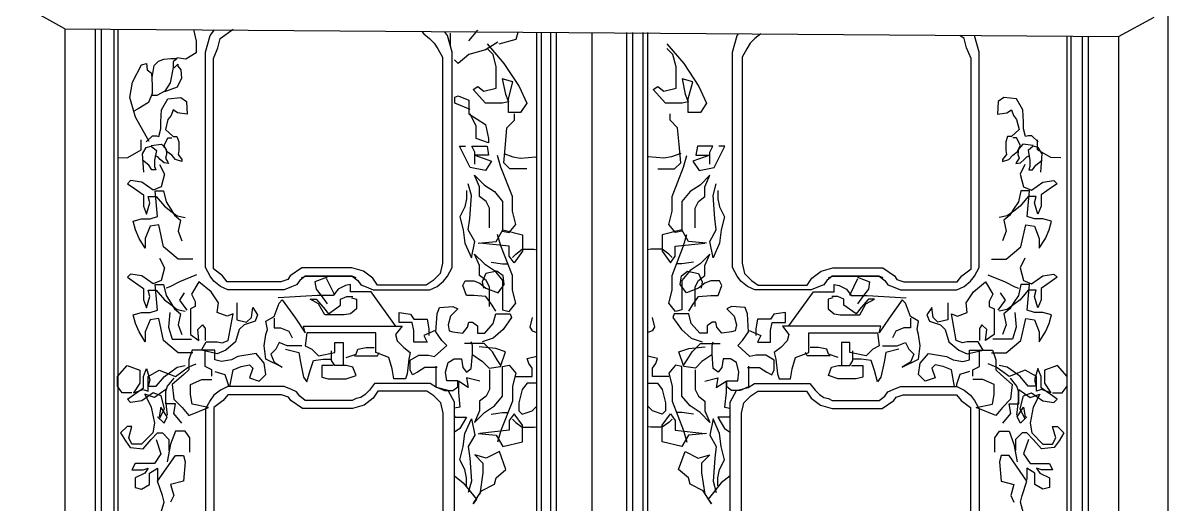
# Model space of a CAD drawing. Extents: x -66030 to 95157, y -13132 to 45879.
# Drawn here: x 43590 to 44532, y 41102 to 41498 of the extents above; entities that cross this region are included whole.
import ezdxf

# ---------------------------------------------------------------- set-up
doc = ezdxf.new("R2010")
doc.units = 0
doc.header["$LTSCALE"] = 100
doc.header["$MEASUREMENT"] = 0
doc.layers.add('3', color=11, linetype='CONTINUOUS')
doc.layers.add('7', color=105, linetype='CONTINUOUS')

msp = doc.modelspace()

# ---------------------------------------------------------------- linework, layer by layer
at = {"layer": '3'}
for p, q in [((43624.61, 41493.45), (43590.03, 41512.5)), ((44491.3, 41486.96), (44520.83, 41503.11)), ((43649.62, 41493.26), (43649.62, 40482.4)), ((43664.74, 41493.12), (43664.74, 40504.48)), ((44012.74, 40508.31), (44012.74, 41490.51)), ((44016.7, 40504.48), (44016.7, 41490.49)), ((44024.24, 40488.07), (44024.24, 41490.39)), ((44029.07, 40482.4), (44029.07, 41490.36)), ((44086.97, 40482.4), (44086.97, 41490.36)), ((44091.8, 40488.07), (44091.8, 41490.39)), ((44100.19, 40504.48), (44100.19, 41490.49)), ((44104.15, 40508.31), (44104.15, 41490.51)), ((44452.15, 41487.29), (44452.15, 40504.48)), ((44466.3, 41487.15), (44466.3, 40482.4))]:
    msp.add_line(p, q, dxfattribs=at)
for points in [[(43730.45, 41492.93), (43732.58, 41483.36), (43732.58, 41473.79), (43724.06, 41468.48), (43716.61, 41469.54)], [(43864.15, 41288.56), (43860.96, 41289.98), (43822.34, 41289.98), (43817.73, 41286.44), (43815.25, 41282.9), (43811, 41281.13), (43804.98, 41278.65), (43758.56, 41278.65), (43752.53, 41281.48), (43747.22, 41285.73), (43744.03, 41289.98), (43740.13, 41297.06), (43740.13, 41474.13), (43744.01, 41487.97), (43747.64, 41492.5)], [(43956.79, 41483.6), (43964.33, 41492.38)], [(43819.15, 41288.56), (43822.34, 41289.98), (43860.96, 41289.98), (43865.57, 41286.44), (43868.05, 41282.9), (43872.3, 41281.13), (43878.33, 41278.65), (43924.74, 41278.65), (43930.77, 41281.48), (43936.08, 41285.73), (43939.27, 41289.98), (43943.17, 41297.06), (43943.17, 41474.13), (43939.3, 41487.97), (43936.78, 41491.11)], [(43941.71, 41478.88), (43941.71, 41481.09), (43941.71, 41489.87)], [(43981.92, 41481.09), (43995.74, 41484.85), (43997.48, 41490.63)], [(44297.74, 41288.56), (44294.55, 41289.98), (44255.93, 41289.98), (44251.32, 41286.44), (44248.84, 41282.9), (44244.59, 41281.13), (44238.56, 41278.65), (44192.15, 41278.65), (44186.12, 41281.48), (44180.81, 41285.73), (44177.62, 41289.98), (44173.72, 41297.06), (44173.72, 41474.13), (44177.59, 41487.97), (44178.69, 41489.34)], [(44252.74, 41288.56), (44255.93, 41289.98), (44294.55, 41289.98), (44299.16, 41286.44), (44301.64, 41282.9), (44305.89, 41281.13), (44311.91, 41278.65), (44358.33, 41278.65), (44364.36, 41281.48), (44369.67, 41285.73), (44372.86, 41289.98), (44376.76, 41297.06), (44376.76, 41474.13), (44372.88, 41487.97)], [(43980.66, 41482.34), (43970.61, 41476.07), (43956.79, 41472.3), (43947.99, 41464.77), (43944.99, 41467.77)], [(43971.87, 41481.09), (43985.69, 41464.77), (43998.25, 41445.94), (44004.54, 41432.14), (43999.51, 41424.61), (43989.46, 41424.61), (43989.46, 41435.9), (43993.23, 41449.71), (43984.43, 41452.22), (43986.94, 41439.67), (43989.46, 41433.39), (43984.43, 41432.14), (43970.61, 41432.14), (43960.56, 41443.43), (43964.33, 41445.94), (43969.35, 41442.18), (43979.41, 41444.69), (43979.41, 41462.26), (43976.89, 41472.3), (43971.87, 41477.32)], [(44119.83, 41481.09), (44133.65, 41464.77), (44146.22, 41445.94), (44152.5, 41432.14), (44147.48, 41424.61), (44137.42, 41424.61), (44137.42, 41435.9), (44141.19, 41449.71), (44132.4, 41452.22), (44134.91, 41439.67), (44137.42, 41433.39), (44132.4, 41432.14), (44118.58, 41432.14), (44108.52, 41443.43), (44112.29, 41445.94), (44117.32, 41442.18), (44127.37, 41444.69), (44127.37, 41462.26), (44124.86, 41472.3), (44119.83, 41477.32)], [(43693.78, 41400.76), (43682.75, 41420.7), (43678.02, 41436.97), (43680.12, 41449.57), (43687.48, 41463.74), (43691.68, 41464.79), (43692.21, 41459.54), (43695.88, 41456.92), (43696.41, 41447.47), (43696.41, 41440.12), (43693.26, 41432.77), (43684.85, 41427.53), (43680.65, 41425.43)], [(43696.41, 41453.24), (43697.99, 41463.21), (43701.66, 41466.89), (43705.87, 41468.46), (43711.65, 41468.99), (43716.9, 41468.99), (43713.75, 41466.36), (43713.75, 41464.26), (43713.75, 41461.64), (43711.12, 41449.04), (43706.92, 41442.22), (43700.09, 41438.55), (43695.88, 41438.55)], [(43713.75, 41461.64), (43714.8, 41461.64), (43717.43, 41464.26), (43717.43, 41462.69), (43720.05, 41459.54), (43720.58, 41452.72), (43716.9, 41445.37), (43706.39, 41441.7)], [(43691.49, 41400.58), (43696.75, 41405.31), (43699.9, 41405.31), (43702, 41404.78), (43703.58, 41411.08), (43703.58, 41416.85), (43704.1, 41426.82), (43709.36, 41435.75), (43719.86, 41436.8), (43724.59, 41433.65), (43725.12, 41423.15), (43717.24, 41424.2), (43713.56, 41426.82), (43711.98, 41422.1), (43709.36, 41418.95), (43707.25, 41410.56), (43713.56, 41404.78), (43716.71, 41404.78), (43718.29, 41400.58), (43718.29, 41393.24), (43717.76, 41390.09), (43720.92, 41385.89), (43720.92, 41384.31), (43715.66, 41385.89), (43712.51, 41389.56), (43708.83, 41392.19), (43706.2, 41397.44), (43709.36, 41403.73), (43712.51, 41403.73)], [(43958.04, 41427.12), (43945.48, 41432.14), (43945.48, 41437.16), (43947.99, 41438.41), (43956.79, 41434.65), (43956.79, 41423.35), (43970.61, 41414.57), (43973.12, 41403.27), (43973.12, 41399.51), (43963.07, 41403.27), (43963.07, 41413.31), (43958.04, 41423.35)], [(44425.4, 41400.58), (44420.15, 41405.31), (44416.99, 41405.31), (44414.89, 41404.78), (44413.31, 41411.08), (44413.31, 41416.85), (44412.79, 41426.82), (44407.54, 41435.75), (44397.03, 41436.8), (44392.3, 41433.65), (44391.77, 41423.15), (44399.65, 41424.2), (44403.33, 41426.82), (44404.91, 41422.1), (44407.54, 41418.95), (44409.64, 41410.56), (44403.33, 41404.78), (44400.18, 41404.78), (44398.6, 41400.58), (44398.6, 41393.24), (44399.13, 41390.09), (44395.98, 41385.89), (44395.98, 41384.31), (44401.23, 41385.89), (44404.38, 41389.56), (44408.06, 41392.19), (44410.69, 41397.44), (44407.54, 41403.73), (44404.38, 41403.73)], [(44004.54, 41378.17), (43990.71, 41378.17), (43985.69, 41383.19), (43986.94, 41398.25), (43988.2, 41412.06), (43994.48, 41418.33), (43994.48, 41423.35)], [(44112.35, 41378.17), (44126.18, 41378.17), (44131.2, 41383.19), (44129.95, 41398.25), (44128.69, 41412.06), (44122.41, 41418.33), (44122.41, 41423.35)], [(43668.09, 41387.15), (43676.25, 41387.46), (43687.29, 41393.76), (43687.29, 41402.16)], [(43695.69, 41397.44), (43704.1, 41398.48), (43707.78, 41394.29), (43708.3, 41390.09), (43707.25, 41386.94), (43709.36, 41383.79), (43709.88, 41382.74), (43706.2, 41383.27), (43703.05, 41385.89), (43700.95, 41387.99), (43698.85, 41389.04)], [(44421.2, 41397.44), (44412.79, 41398.48), (44409.11, 41394.29), (44408.59, 41390.09), (44409.64, 41386.94), (44407.54, 41383.79), (44407.01, 41382.74), (44410.69, 41383.27), (44413.84, 41385.89), (44415.94, 41387.99), (44418.04, 41389.04)], [(44443.9, 41387.15), (44435.74, 41387.46), (44424.71, 41393.76), (44424.71, 41402.16)], [(43689.39, 41375.39), (43688.34, 41390.61), (43691.49, 41395.86), (43695.69, 41396.91), (43699.9, 41393.24), (43698.32, 41385.36), (43698.32, 41380.12), (43699.37, 41377.49), (43696.22, 41377.49), (43693.59, 41381.17), (43688.34, 41385.36)], [(43961.81, 41381.94), (43961.81, 41391.98), (43959.3, 41397), (43971.87, 41397), (43973.12, 41389.47), (43961.81, 41389.47), (43975.64, 41384.45), (43970.61, 41376.92), (43958.04, 41379.43), (43954.27, 41386.96), (43949.25, 41397), (43954.27, 41397)], [(43973.83, 41329.79), (43973.83, 41339.23), (43973.83, 41345.98), (43971.13, 41351.37), (43965.73, 41355.42), (43965.73, 41363.51), (43961.68, 41372.96), (43969.78, 41364.86), (43977.88, 41359.47), (43984.63, 41351.37), (43984.63, 41337.89), (43984.63, 41327.09), (43990.04, 41325.75), (43995.44, 41332.49), (43992.74, 41343.28), (43992.74, 41355.42), (43983.28, 41379.7), (43980.58, 41389.14)], [(43985.69, 41390.72), (43993.23, 41388.21), (43999.51, 41386.96), (44012.08, 41388.21)], [(44131.2, 41390.72), (44123.66, 41388.21), (44117.38, 41386.96), (44104.82, 41388.21)], [(44143.06, 41329.79), (44143.06, 41339.23), (44143.06, 41345.98), (44145.76, 41351.37), (44151.16, 41355.42), (44151.16, 41363.51), (44155.21, 41372.96), (44147.11, 41364.86), (44139.01, 41359.47), (44132.26, 41351.37), (44132.26, 41337.89), (44132.26, 41327.09), (44126.85, 41325.75), (44121.45, 41332.49), (44124.15, 41343.28), (44124.15, 41355.42), (44133.61, 41379.7), (44136.31, 41389.14)], [(44155.08, 41381.94), (44155.08, 41391.98), (44157.59, 41397), (44145.02, 41397), (44143.77, 41389.47), (44155.08, 41389.47), (44141.26, 41384.45), (44146.28, 41376.92), (44158.85, 41379.43), (44162.62, 41386.96), (44167.64, 41397), (44162.62, 41397)], [(44427.5, 41375.39), (44428.55, 41390.61), (44425.4, 41395.86), (44421.2, 41396.91), (44416.99, 41393.24), (44418.57, 41385.36), (44418.57, 41380.12), (44417.52, 41377.49), (44420.67, 41377.49), (44423.3, 41381.17), (44428.55, 41385.36)], [(43702.44, 41381.87), (43706.41, 41373.94), (43703.76, 41363.36), (43697.14, 41360.72), (43687.88, 41367.33), (43678.61, 41368.65), (43675.96, 41366.01), (43679.94, 41363.36), (43689.2, 41356.75), (43689.2, 41347.5), (43691.85, 41340.88), (43694.5, 41350.14), (43693.17, 41355.43), (43699.79, 41355.43), (43706.41, 41347.5), (43711.71, 41343.53), (43717, 41339.56), (43723.62, 41338.24)], [(44414.45, 41381.87), (44410.48, 41373.94), (44413.13, 41363.36), (44419.75, 41360.72), (44429.01, 41367.33), (44438.28, 41368.65), (44440.93, 41366.01), (44436.96, 41363.36), (44427.69, 41356.75), (44427.69, 41347.5), (44425.04, 41340.88), (44422.39, 41350.14), (44423.72, 41355.43), (44417.1, 41355.43), (44410.48, 41347.5), (44405.18, 41343.53), (44399.89, 41339.56), (44393.27, 41338.24)], [(43955.04, 41360.39), (43955.04, 41353.64), (43953.69, 41346.9), (43949.63, 41338.8), (43952.34, 41328.01), (43953.69, 41317.22), (43959.09, 41305.08), (43961.79, 41318.57), (43956.39, 41328.01), (43957.74, 41337.45), (43959.09, 41356.34), (43956.39, 41365.78)], [(44161.85, 41360.39), (44161.85, 41353.64), (44163.2, 41346.9), (44167.26, 41338.8), (44164.56, 41328.01), (44163.2, 41317.22), (44157.8, 41305.08), (44155.1, 41318.57), (44160.5, 41328.01), (44159.15, 41337.45), (44157.8, 41356.34), (44160.5, 41365.78)], [(43729.87, 41303.97), (43717.81, 41303.97), (43705.76, 41314.01), (43701.74, 41332.07), (43694.71, 41331.06), (43690.69, 41321.03), (43690.69, 41313), (43685.67, 41321.03), (43682.65, 41328.05), (43680.65, 41335.08), (43687.68, 41337.08), (43694.71, 41337.08), (43700.74, 41339.09), (43698.73, 41360.16), (43705.76, 41360.16), (43707.77, 41351.13), (43711.79, 41345.11), (43714.8, 41340.09), (43719.82, 41336.08), (43717.81, 41327.05), (43720.83, 41319.02)], [(44387.02, 41303.97), (44399.08, 41303.97), (44411.13, 41314.01), (44415.15, 41332.07), (44422.18, 41331.06), (44426.2, 41321.03), (44426.2, 41313), (44431.22, 41321.03), (44434.24, 41328.05), (44436.25, 41335.08), (44429.21, 41337.08), (44422.18, 41337.08), (44416.15, 41339.09), (44418.16, 41360.16), (44411.13, 41360.16), (44409.12, 41351.13), (44405.1, 41345.11), (44402.09, 41340.09), (44397.07, 41336.08), (44399.08, 41327.05), (44396.06, 41319.02)], [(43973.83, 41264.93), (43973.83, 41274.37), (43973.83, 41281.12), (43971.13, 41286.51), (43965.73, 41290.56), (43965.73, 41298.65), (43961.68, 41308.09), (43969.78, 41300), (43977.88, 41294.61), (43984.63, 41286.51), (43984.63, 41273.02), (43984.63, 41262.23), (43990.04, 41260.88), (43995.44, 41267.63), (43992.74, 41278.42), (43992.74, 41290.56), (43983.28, 41314.84), (43980.58, 41324.28)], [(43964.49, 41317.22), (43979.34, 41318.57), (43984.75, 41328.01), (44000.95, 41323.97), (44000.95, 41310.48), (43994.2, 41301.04), (43990.15, 41306.43), (43990.15, 41314.52), (43965.84, 41317.22)], [(44152.4, 41317.22), (44137.55, 41318.57), (44132.14, 41328.01), (44115.94, 41323.97), (44115.94, 41310.48), (44122.69, 41301.04), (44126.74, 41306.43), (44126.74, 41314.52), (44151.05, 41317.22)], [(44143.06, 41264.93), (44143.06, 41274.37), (44143.06, 41281.12), (44145.76, 41286.51), (44151.16, 41290.56), (44151.16, 41298.65), (44155.21, 41308.09), (44147.11, 41300), (44139.01, 41294.61), (44132.26, 41286.51), (44132.26, 41273.02), (44132.26, 41262.23), (44126.85, 41260.88), (44121.45, 41267.63), (44124.15, 41278.42), (44124.15, 41290.56), (44133.61, 41314.84), (44136.31, 41324.28)], [(43702.44, 41304.85), (43706.41, 41296.92), (43703.76, 41286.34), (43697.14, 41283.69), (43687.88, 41290.31), (43678.61, 41291.63), (43675.96, 41288.98), (43679.94, 41286.34), (43689.2, 41279.73), (43689.2, 41270.47), (43691.85, 41263.86), (43694.5, 41273.12), (43693.17, 41278.41), (43699.79, 41278.41), (43706.41, 41270.47), (43711.71, 41266.51), (43717, 41262.54), (43723.62, 41261.22)], [(43992.74, 41305.4), (43995.44, 41308.09), (44000.84, 41312.14), (44010.29, 41312.14), (44012.74, 41311.65)], [(44124.15, 41305.4), (44121.45, 41308.09), (44116.05, 41312.14), (44106.6, 41312.14), (44104.15, 41311.65)], [(44414.45, 41304.85), (44410.48, 41296.92), (44413.13, 41286.34), (44419.75, 41283.69), (44429.01, 41290.31), (44438.28, 41291.63), (44440.93, 41288.98), (44436.96, 41286.34), (44427.69, 41279.73), (44427.69, 41270.47), (44425.04, 41263.86), (44422.39, 41273.12), (44423.72, 41278.41), (44417.1, 41278.41), (44410.48, 41270.47), (44405.18, 41266.51), (44399.89, 41262.54), (44393.27, 41261.22)], [(43975.18, 41301.35), (43984.63, 41300), (43988.69, 41300)], [(44141.71, 41301.35), (44132.26, 41300), (44128.21, 41300)], [(43732.88, 41291.16), (43718.82, 41285.14), (43710.78, 41281.13), (43707.77, 41280.13)], [(43766.03, 41268.09), (43766.03, 41258.05), (43766.03, 41254.04), (43774.07, 41252.03), (43778.08, 41256.05), (43779.09, 41264.07), (43783.11, 41258.05), (43781.1, 41253.04), (43772.06, 41250.03), (43768.04, 41246.01), (43765.03, 41235.98), (43756.99, 41228.96), (43749.96, 41225.95), (43736.9, 41228.96), (43740.92, 41235.98), (43749.96, 41235.98), (43753.98, 41234.98), (43759, 41236.98), (43763.02, 41259.06), (43757.99, 41257.05), (43749.96, 41260.06), (43750.96, 41268.09), (43744.94, 41277.12), (43734.89, 41285.14), (43728.86, 41275.11), (43731.88, 41269.09), (43731.88, 41265.08), (43727.86, 41263.07), (43727.86, 41251.03), (43727.86, 41242), (43734.89, 41236.98), (43733.89, 41246.01), (43737.9, 41250.03), (43739.91, 41247.02), (43739.91, 41236.98)], [(43840.35, 41289.18), (43830.31, 41285.17), (43831.31, 41279.15), (43835.33, 41274.13), (43840.35, 41267.11)], [(43846.67, 41274.42), (43839.92, 41287.91)], [(43978.99, 41261.06), (43975.98, 41266.08), (43970.95, 41273.1), (43960.91, 41274.11), (43954.88, 41274.11), (43951.87, 41282.13), (43953.88, 41286.15), (43960.91, 41286.15), (43965.93, 41284.14), (43970.95, 41280.13), (43981, 41276.11), (43986.02, 41283.14), (43985.02, 41290.16), (43979.99, 41294.17), (43970.95, 41292.17), (43967.94, 41285.14), (43968.94, 41280.13)], [(44137.9, 41261.06), (44140.92, 41266.08), (44145.94, 41273.1), (44155.98, 41274.11), (44162.01, 41274.11), (44165.02, 41282.13), (44163.02, 41286.15), (44155.98, 41286.15), (44150.96, 41284.14), (44145.94, 41280.13), (44135.89, 41276.11), (44130.87, 41283.14), (44131.87, 41290.16), (44136.9, 41294.17), (44145.94, 41292.17), (44148.95, 41285.14), (44147.95, 41280.13)], [(44270.22, 41274.42), (44276.97, 41287.91)], [(44276.54, 41289.18), (44286.58, 41285.17), (44285.58, 41279.15), (44281.56, 41274.13), (44276.54, 41267.11)], [(44350.86, 41268.09), (44350.86, 41258.05), (44350.86, 41254.04), (44342.82, 41252.03), (44338.81, 41256.05), (44337.8, 41264.07), (44333.78, 41258.05), (44335.79, 41253.04), (44344.83, 41250.03), (44348.85, 41246.01), (44351.87, 41235.98), (44359.9, 41228.96), (44366.93, 41225.95), (44379.99, 41228.96), (44375.97, 41235.98), (44366.93, 41235.98), (44362.92, 41234.98), (44357.89, 41236.98), (44353.87, 41259.06), (44358.9, 41257.05), (44366.93, 41260.06), (44365.93, 41268.09), (44371.96, 41277.12), (44382, 41285.14), (44388.03, 41275.11), (44385.01, 41269.09), (44385.01, 41265.08), (44389.03, 41263.07), (44389.03, 41251.03), (44389.03, 41242), (44382, 41236.98), (44383.01, 41246.01), (44378.99, 41250.03), (44376.98, 41247.02), (44376.98, 41236.98)], [(44384.01, 41291.16), (44398.07, 41285.14), (44406.11, 41281.13), (44409.12, 41280.13)], [(43729.87, 41226.95), (43717.81, 41226.95), (43705.76, 41236.98), (43701.74, 41255.04), (43694.71, 41254.04), (43690.69, 41244.01), (43690.69, 41235.98), (43685.67, 41244.01), (43682.65, 41251.03), (43680.65, 41258.05), (43687.68, 41260.06), (43694.71, 41260.06), (43700.74, 41262.07), (43698.73, 41283.14), (43705.76, 41283.14), (43707.77, 41274.11), (43711.79, 41268.09), (43714.8, 41263.07), (43719.82, 41259.06), (43717.81, 41250.03), (43720.83, 41242)], [(43722.84, 41276.11), (43718.82, 41270.09), (43724.84, 41262.07)], [(43896.61, 41249.05), (43876.51, 41277.14), (43859.44, 41277.14), (43859.44, 41283.16), (43855.42, 41282.16), (43849.39, 41279.15), (43845.37, 41274.13), (43832.32, 41274.13), (43800.17, 41272.13)], [(44220.29, 41249.05), (44240.38, 41277.14), (44257.45, 41277.14), (44257.45, 41283.16), (44261.47, 41282.16), (44267.5, 41279.15), (44271.52, 41274.13), (44284.57, 41274.13), (44316.72, 41272.13)], [(44387.02, 41226.95), (44399.08, 41226.95), (44411.13, 41236.98), (44415.15, 41255.04), (44422.18, 41254.04), (44426.2, 41244.01), (44426.2, 41235.98), (44431.22, 41244.01), (44434.24, 41251.03), (44436.25, 41258.05), (44429.21, 41260.06), (44422.18, 41260.06), (44416.15, 41262.07), (44418.16, 41283.14), (44411.13, 41283.14), (44409.12, 41274.11), (44405.1, 41268.09), (44402.09, 41263.07), (44397.07, 41259.06), (44399.08, 41250.03), (44396.06, 41242)], [(44394.06, 41276.11), (44398.07, 41270.09), (44392.05, 41262.07)], [(43819.63, 41232.57), (43807.48, 41232.57), (43800.73, 41235.27), (43798.02, 41229.88), (43793.97, 41225.83), (43796.67, 41219.09), (43803.43, 41215.04), (43789.92, 41221.78), (43788.57, 41232.57), (43789.92, 41242.02), (43791.27, 41246.06), (43789.92, 41252.81), (43796.67, 41256.85), (43800.73, 41267.65), (43803.43, 41270.34), (43814.23, 41255.51), (43822.33, 41243.37), (43820.98, 41248.76), (43902.01, 41248.76), (43896.61, 41242.02), (43897.96, 41236.62), (43903.36, 41231.23), (43908.76, 41227.18), (43907.41, 41221.78), (43906.06, 41209.64), (43904.71, 41205.6), (43895.26, 41205.6), (43893.91, 41213.69), (43891.21, 41223.13), (43880.4, 41227.18), (43880.4, 41243.37), (43823.68, 41243.37), (43822.33, 41232.57), (43827.74, 41229.88), (43833.14, 41224.48), (43846.64, 41227.18), (43846.64, 41235.27), (43853.39, 41235.27), (43853.39, 41221.78), (43853.39, 41216.39), (43846.64, 41216.39), (43843.94, 41220.43), (43843.94, 41228.53)], [(43860.44, 41272.13), (43864.46, 41271.12), (43864.46, 41263.1), (43859.44, 41259.08), (43854.42, 41258.08), (43849.39, 41258.08), (43843.37, 41258.08), (43838.34, 41258.08), (43833.32, 41267.11), (43826.29, 41271.12), (43831.31, 41271.12), (43837.34, 41264.1), (43841.36, 41259.08), (43851.4, 41266.11), (43851.4, 41271.12), (43856.42, 41273.13), (43861.45, 41273.13)], [(44297.26, 41232.57), (44309.41, 41232.57), (44316.17, 41235.27), (44318.87, 41229.88), (44322.92, 41225.83), (44320.22, 41219.09), (44313.46, 41215.04), (44326.97, 41221.78), (44328.32, 41232.57), (44326.97, 41242.02), (44325.62, 41246.06), (44326.97, 41252.81), (44320.22, 41256.85), (44316.17, 41267.65), (44313.46, 41270.34), (44302.66, 41255.51), (44294.56, 41243.37), (44295.91, 41248.76), (44214.88, 41248.76), (44220.28, 41242.02), (44218.93, 41236.62), (44213.53, 41231.23), (44208.13, 41227.18), (44209.48, 41221.78), (44210.83, 41209.64), (44212.18, 41205.6), (44221.63, 41205.6), (44222.98, 41213.69), (44225.68, 41223.13), (44236.49, 41227.18), (44236.49, 41243.37), (44293.21, 41243.37), (44294.56, 41232.57), (44289.16, 41229.88), (44283.75, 41224.48), (44270.25, 41227.18), (44270.25, 41235.27), (44263.5, 41235.27), (44263.5, 41221.78), (44263.5, 41216.39), (44270.25, 41216.39), (44272.95, 41220.43), (44272.95, 41228.53)], [(44256.45, 41272.13), (44252.43, 41271.12), (44252.43, 41263.1), (44257.45, 41259.08), (44262.48, 41258.08), (44267.5, 41258.08), (44273.53, 41258.08), (44278.55, 41258.08), (44283.57, 41267.11), (44290.6, 41271.12), (44285.58, 41271.12), (44279.55, 41264.1), (44275.53, 41259.08), (44265.49, 41266.11), (44265.49, 41271.12), (44260.47, 41273.13), (44255.44, 41273.13)], [(43710.78, 41260.06), (43709.78, 41248.02), (43712.79, 41237.99), (43728.86, 41237.99)], [(43929.27, 41245.19), (43919.81, 41241.14), (43922.51, 41235.74), (43911.71, 41235.74), (43911.71, 41245.19), (43910.36, 41251.93), (43899.55, 41251.93), (43899.55, 41260.02), (43909.01, 41258.67), (43911.71, 41254.63), (43922.51, 41254.63), (43923.86, 41246.53), (43923.86, 41241.14)], [(43930.77, 41214.91), (43920.73, 41214.91), (43914.7, 41210.9), (43910.68, 41208.89), (43908.67, 41212.9), (43908.67, 41220.93), (43915.7, 41224.94), (43923.74, 41224.94), (43928.76, 41223.94), (43938.81, 41232.97), (43934.79, 41236.98), (43929.77, 41244.01), (43930.77, 41259.06), (43932.78, 41264.07), (43943.83, 41265.08), (43947.85, 41263.07), (43941.82, 41257.05), (43939.81, 41250.03), (43940.82, 41245.01), (43943.83, 41244.01), (43951.87, 41243), (43955.88, 41248.02), (43956.89, 41252.03), (43959.9, 41252.03), (43963.92, 41249.02), (43963.92, 41243), (43969.95, 41243), (43976.98, 41251.03), (43978.99, 41259.06), (43991.04, 41259.06), (43992.05, 41256.05), (43985.02, 41246.01), (43976.98, 41238.99), (43967.94, 41235.98)], [(44186.12, 41214.91), (44196.16, 41214.91), (44202.19, 41210.9), (44206.21, 41208.89), (44208.22, 41212.9), (44208.22, 41220.93), (44201.19, 41224.94), (44193.15, 41224.94), (44188.13, 41223.94), (44178.08, 41232.97), (44182.1, 41236.98), (44187.12, 41244.01), (44186.12, 41259.06), (44184.11, 41264.07), (44173.06, 41265.08), (44169.04, 41263.07), (44175.07, 41257.05), (44177.08, 41250.03), (44176.07, 41245.01), (44173.06, 41244.01), (44165.02, 41243), (44161.01, 41248.02), (44160, 41252.03), (44156.99, 41252.03), (44152.97, 41249.02), (44152.97, 41243), (44146.94, 41243), (44139.91, 41251.03), (44137.9, 41259.06), (44125.85, 41259.06), (44124.84, 41256.05), (44131.87, 41246.01), (44139.91, 41238.99), (44148.95, 41235.98)], [(44187.63, 41245.19), (44197.08, 41241.14), (44194.38, 41235.74), (44205.18, 41235.74), (44205.18, 41245.19), (44206.53, 41251.93), (44217.34, 41251.93), (44217.34, 41260.02), (44207.88, 41258.67), (44205.18, 41254.63), (44194.38, 41254.63), (44193.03, 41246.53), (44193.03, 41241.14)], [(44406.11, 41260.06), (44407.11, 41248.02), (44404.1, 41237.99), (44388.03, 41237.99)], [(43796.67, 41255.51), (43796.67, 41247.41), (43802.08, 41247.41), (43808.83, 41244.71), (43811.53, 41239.32)], [(44009.12, 41256.05), (44007.12, 41248.02), (44009.12, 41245.01), (44012.74, 41243.65)], [(44107.77, 41256.05), (44109.78, 41248.02), (44107.77, 41245.01), (44104.15, 41243.65)], [(44320.22, 41255.51), (44320.22, 41247.41), (44314.81, 41247.41), (44308.06, 41244.71), (44305.36, 41239.32)], [(43745.36, 41207.56), (43745.36, 41212.96), (43739.95, 41215.65), (43739.95, 41229.14), (43729.15, 41229.14), (43726.45, 41221.05), (43726.45, 41212.96), (43722.4, 41208.91), (43712.95, 41200.82), (43714.3, 41188.68), (43721.05, 41181.93), (43726.45, 41175.19), (43742.66, 41181.93), (43729.15, 41184.63), (43727.8, 41192.72), (43727.8, 41200.82), (43737.25, 41204.86), (43745.36, 41204.86)], [(43760.31, 41199.09), (43762.91, 41212.96), (43769.66, 41215.65), (43776.42, 41217), (43779.12, 41214.3), (43776.42, 41206.21), (43784.52, 41203.51), (43789.92, 41208.91), (43788.57, 41218.35), (43781.82, 41226.44), (43766.96, 41223.75), (43761.56, 41221.05), (43753.46, 41219.7), (43748.06, 41221.05), (43748.06, 41229.14), (43739.95, 41229.14)], [(43806.13, 41229.88), (43816.93, 41227.18), (43818.28, 41219.09), (43820.98, 41206.95), (43823.68, 41202.9), (43826.38, 41212.34), (43829.09, 41220.43), (43837.19, 41221.78), (43843.94, 41221.78)], [(43856.09, 41223.13), (43864.2, 41225.83), (43865.55, 41229.88), (43872.3, 41231.23), (43879.05, 41231.23)], [(43929.77, 41215.91), (43929.77, 41205.88), (43929.77, 41198.86), (43936.8, 41195.85), (43943.83, 41195.85), (43947.85, 41198.86), (43947.85, 41203.87), (43941.82, 41203.87), (43938.81, 41203.87), (43937.8, 41210.9), (43939.81, 41218.92), (43944.84, 41221.93), (43950.86, 41221.93), (43951.87, 41214.91), (43954.88, 41210.9), (43958.9, 41213.91), (43959.9, 41225.95), (43959.9, 41232.97), (43958.9, 41235.98)], [(43983.04, 41217), (43980.34, 41221.05), (43976.29, 41227.79), (43969.53, 41234.54), (43953.33, 41234.54)], [(43960.08, 41225.1), (43968.18, 41219.7), (43973.59, 41214.3), (43983.04, 41215.65), (43987.09, 41227.79), (43978.99, 41230.49), (43965.48, 41231.84)], [(44156.81, 41225.1), (44148.71, 41219.7), (44143.31, 41214.3), (44133.85, 41215.65), (44129.8, 41227.79), (44137.9, 41230.49), (44151.41, 41231.84)], [(44133.85, 41217), (44136.55, 41221.05), (44140.6, 41227.79), (44147.36, 41234.54), (44163.56, 41234.54)], [(44187.12, 41215.91), (44187.12, 41205.88), (44187.12, 41198.86), (44180.09, 41195.85), (44173.06, 41195.85), (44169.04, 41198.86), (44169.04, 41203.87), (44175.07, 41203.87), (44178.08, 41203.87), (44179.09, 41210.9), (44177.08, 41218.92), (44172.06, 41221.93), (44166.03, 41221.93), (44165.02, 41214.91), (44162.01, 41210.9), (44157.99, 41213.91), (44156.99, 41225.95), (44156.99, 41232.97), (44157.99, 41235.98)], [(44260.8, 41223.13), (44252.69, 41225.83), (44251.34, 41229.88), (44244.59, 41231.23), (44237.84, 41231.23)], [(44310.76, 41229.88), (44299.96, 41227.18), (44298.61, 41219.09), (44295.91, 41206.95), (44293.21, 41202.9), (44290.51, 41212.34), (44287.81, 41220.43), (44279.7, 41221.78), (44272.95, 41221.78)], [(44356.58, 41199.09), (44353.98, 41212.96), (44347.23, 41215.65), (44340.47, 41217), (44337.77, 41214.3), (44340.47, 41206.21), (44332.37, 41203.51), (44326.97, 41208.91), (44328.32, 41218.35), (44335.07, 41226.44), (44349.93, 41223.75), (44355.33, 41221.05), (44363.43, 41219.7), (44368.83, 41221.05), (44368.83, 41229.14), (44376.94, 41229.14)], [(44371.53, 41207.56), (44371.53, 41212.96), (44376.94, 41215.65), (44376.94, 41229.14), (44387.74, 41229.14), (44390.44, 41221.05), (44390.44, 41212.96), (44394.49, 41208.91), (44403.95, 41200.82), (44402.6, 41188.68), (44395.84, 41181.93), (44390.44, 41175.19), (44374.24, 41181.93), (44387.74, 41184.63), (44389.09, 41192.72), (44389.09, 41200.82), (44379.64, 41204.86), (44371.53, 41204.86)], [(43862.85, 41224.48), (43873.65, 41224.48), (43881.75, 41224.48), (43883.1, 41227.18)], [(43995.44, 41207.42), (44003.54, 41207.42), (44008.94, 41207.42), (44008.94, 41214.16), (44006.24, 41218.21), (44004.89, 41222.25), (44012.74, 41224)], [(44121.45, 41207.42), (44113.35, 41207.42), (44107.95, 41207.42), (44107.95, 41214.16), (44110.65, 41218.21), (44112, 41222.25), (44104.15, 41224)], [(44254.04, 41224.48), (44243.24, 41224.48), (44235.14, 41224.48), (44233.79, 41227.18)], [(43679.72, 41194.06), (43671.78, 41194.06), (43667.8, 41199.34), (43667.8, 41207.28), (43675.75, 41216.53), (43686.34, 41212.57), (43686.34, 41201.99), (43681.04, 41194.06), (43688.98, 41196.7), (43692.96, 41195.38), (43692.96, 41201.99), (43692.96, 41207.28), (43702.22, 41212.57), (43715.46, 41207.28), (43720.76, 41211.24), (43726.05, 41215.21), (43732.67, 41217.86)], [(43702.44, 41172.89), (43706.41, 41180.83), (43703.76, 41191.4), (43697.14, 41194.05), (43687.88, 41187.44), (43678.61, 41186.12), (43675.96, 41188.76), (43679.94, 41191.4), (43689.2, 41198.02), (43689.2, 41207.27), (43691.85, 41213.88), (43694.5, 41204.63), (43693.17, 41199.34), (43699.79, 41199.34), (43706.41, 41207.27), (43711.71, 41211.24), (43717, 41215.2), (43723.62, 41216.53)], [(43748.06, 41211.61), (43756.16, 41208.91), (43758.86, 41200.82), (43758.86, 41199.09)], [(43845.29, 41216.39), (43835.84, 41216.39), (43835.84, 41210.99), (43835.84, 41206.95), (43841.24, 41205.6), (43856.09, 41205.6), (43864.2, 41208.3), (43861.5, 41215.04), (43856.09, 41216.39), (43849.34, 41216.39)], [(43973.83, 41212.81), (43973.83, 41203.37), (43973.83, 41196.63), (43971.13, 41191.23), (43965.73, 41187.18), (43965.73, 41179.09), (43961.68, 41169.65), (43969.78, 41177.74), (43977.88, 41183.14), (43984.63, 41191.23), (43984.63, 41204.72), (43984.63, 41215.51), (43990.04, 41216.86), (43995.44, 41210.12), (43992.74, 41199.32), (43992.74, 41187.18), (43983.28, 41162.9), (43980.58, 41153.46)], [(44143.06, 41212.81), (44143.06, 41203.37), (44143.06, 41196.63), (44145.76, 41191.23), (44151.16, 41187.18), (44151.16, 41179.09), (44155.21, 41169.65), (44147.11, 41177.74), (44139.01, 41183.14), (44132.26, 41191.23), (44132.26, 41204.72), (44132.26, 41215.51), (44126.85, 41216.86), (44121.45, 41210.12), (44124.15, 41199.32), (44124.15, 41187.18), (44133.61, 41162.9), (44136.31, 41153.46)], [(44271.6, 41216.39), (44281.05, 41216.39), (44281.05, 41210.99), (44281.05, 41206.95), (44275.65, 41205.6), (44260.8, 41205.6), (44252.69, 41208.3), (44255.39, 41215.04), (44260.8, 41216.39), (44267.55, 41216.39)], [(44368.83, 41211.61), (44360.73, 41208.91), (44358.03, 41200.82), (44358.03, 41199.09)], [(44437.17, 41194.06), (44445.12, 41194.06), (44449.09, 41199.34), (44449.09, 41207.28), (44441.14, 41216.53), (44430.55, 41212.57), (44430.55, 41201.99), (44435.85, 41194.06), (44427.91, 41196.7), (44423.93, 41195.38), (44423.93, 41201.99), (44423.93, 41207.28), (44414.67, 41212.57), (44401.43, 41207.28), (44396.14, 41211.24), (44390.84, 41215.21), (44384.22, 41217.86)], [(44414.45, 41172.89), (44410.48, 41180.83), (44413.13, 41191.4), (44419.75, 41194.05), (44429.01, 41187.44), (44438.28, 41186.12), (44440.93, 41188.76), (44436.96, 41191.4), (44427.69, 41198.02), (44427.69, 41207.27), (44425.04, 41213.88), (44422.39, 41204.63), (44423.72, 41199.34), (44417.1, 41199.34), (44410.48, 41207.27), (44405.18, 41211.24), (44399.89, 41215.2), (44393.27, 41216.53)], [(43709.06, 41175.54), (43707.73, 41187.44), (43707.73, 41195.37), (43709.06, 41199.34), (43714.35, 41205.95)], [(43925.1, 41201.57), (43879.39, 41201.57), (43875.14, 41196.26), (43871.59, 41192.72), (43868.05, 41190.24), (43864.15, 41189.18), (43860.96, 41187.77), (43822.34, 41187.77), (43817.73, 41191.31), (43815.25, 41194.85), (43811, 41196.62), (43804.98, 41199.09), (43758.56, 41199.09), (43752.53, 41196.26), (43747.22, 41192.01), (43744.03, 41187.77), (43740.13, 41180.69), (43740.13, 41003.62)], [(43933.08, 40988.05), (43938.06, 40992.03), (43944.99, 41005.01), (43944.99, 41186.32), (43939.8, 41195.83), (43930.27, 41198.43), (43925.1, 41201.57)], [(43965.84, 41203.69), (43955.04, 41206.38), (43956.39, 41198.29), (43948.28, 41203.69), (43948.28, 41194.24), (43949.63, 41182.1), (43944.99, 41181.33)], [(44012.74, 41202.02), (44004.89, 41202.02), (44000.84, 41196.63), (43998.14, 41185.84), (43998.14, 41179.09), (44000.84, 41176.39), (44008.94, 41179.09), (44012.74, 41182.89)], [(44104.15, 41202.02), (44112, 41202.02), (44116.05, 41196.63), (44118.75, 41185.84), (44118.75, 41179.09), (44116.05, 41176.39), (44107.95, 41179.09), (44104.15, 41182.89)], [(44151.05, 41203.69), (44161.85, 41206.38), (44160.5, 41198.29), (44168.61, 41203.69), (44168.61, 41194.24), (44167.26, 41182.1), (44171.9, 41181.33)], [(44183.81, 40988.05), (44178.83, 40992.03), (44171.9, 41005.01), (44171.9, 41186.32), (44177.09, 41195.83), (44186.62, 41198.43), (44191.79, 41201.57)], [(44191.79, 41201.57), (44237.5, 41201.57), (44241.75, 41196.26), (44245.3, 41192.72), (44248.84, 41190.24), (44252.74, 41189.18), (44255.93, 41187.77), (44294.55, 41187.77), (44299.16, 41191.31), (44301.64, 41194.85), (44305.89, 41196.62), (44311.91, 41199.09), (44358.33, 41199.09), (44364.36, 41196.26), (44369.67, 41192.01), (44372.86, 41187.77), (44376.76, 41180.69), (44376.76, 41003.62)], [(44407.83, 41175.54), (44409.16, 41187.44), (44409.16, 41195.37), (44407.83, 41199.34), (44402.54, 41205.95)], [(43720.76, 41168.93), (43714.14, 41176.87), (43715.46, 41184.8), (43707.52, 41184.8), (43707.52, 41196.7), (43698.25, 41190.09), (43690.31, 41192.73), (43695.6, 41182.16), (43698.25, 41168.93), (43696.93, 41161), (43687.66, 41151.74), (43679.72, 41151.74), (43677.07, 41157.03), (43679.72, 41166.29), (43675.75, 41166.29), (43670.45, 41161), (43674.42, 41154.39), (43678.39, 41149.1), (43688.98, 41147.78), (43695.6, 41155.71), (43700.9, 41161), (43704.87, 41161), (43710.17, 41155.71), (43710.17, 41146.46)], [(44396.14, 41168.93), (44402.75, 41176.87), (44401.43, 41184.8), (44409.37, 41184.8), (44409.37, 41196.7), (44418.64, 41190.09), (44426.58, 41192.73), (44421.29, 41182.16), (44418.64, 41168.93), (44419.96, 41161), (44429.23, 41151.74), (44437.17, 41151.74), (44439.82, 41157.03), (44437.17, 41166.29), (44441.14, 41166.29), (44446.44, 41161), (44442.47, 41154.39), (44438.5, 41149.1), (44427.91, 41147.78), (44421.29, 41155.71), (44415.99, 41161), (44412.02, 41161), (44406.73, 41155.71), (44406.73, 41146.46)], [(43700.9, 41174.22), (43706.19, 41168.93), (43708.84, 41174.22), (43703.55, 41182.16), (43702.22, 41174.22)], [(44415.99, 41174.22), (44410.7, 41168.93), (44408.05, 41174.22), (44413.34, 41182.16), (44414.67, 41174.22)], [(43944.99, 41175), (43945.58, 41174.01), (43955.04, 41174.01), (43949.63, 41164.57), (43944.99, 41161.48)], [(43955.04, 41117.36), (43955.04, 41124.1), (43953.69, 41130.85), (43949.63, 41138.94), (43952.34, 41149.73), (43953.69, 41160.52), (43959.09, 41172.66), (43961.79, 41159.17), (43956.39, 41149.73), (43957.74, 41140.29), (43959.09, 41121.4), (43956.39, 41111.96)], [(43964.49, 41160.52), (43979.34, 41159.17), (43984.75, 41149.73), (44000.95, 41153.78), (44000.95, 41167.27), (43994.2, 41176.71), (43990.15, 41171.31), (43990.15, 41163.22), (43965.84, 41160.52)], [(43975.18, 41176.39), (43984.63, 41177.74), (43988.69, 41177.74)], [(43992.74, 41172.35), (43995.44, 41169.65), (44000.84, 41165.6), (44010.29, 41165.6), (44012.74, 41166.09)], [(44124.15, 41172.35), (44121.45, 41169.65), (44116.05, 41165.6), (44106.6, 41165.6), (44104.15, 41166.09)], [(44152.4, 41160.52), (44137.55, 41159.17), (44132.14, 41149.73), (44115.94, 41153.78), (44115.94, 41167.27), (44122.69, 41176.71), (44126.74, 41171.31), (44126.74, 41163.22), (44151.05, 41160.52)], [(44141.71, 41176.39), (44132.26, 41177.74), (44128.21, 41177.74)], [(44161.85, 41117.36), (44161.85, 41124.1), (44163.2, 41130.85), (44167.26, 41138.94), (44164.56, 41149.73), (44163.2, 41160.52), (44157.8, 41172.66), (44155.1, 41159.17), (44160.5, 41149.73), (44159.15, 41140.29), (44157.8, 41121.4), (44160.5, 41111.96)], [(44171.9, 41175), (44171.31, 41174.01), (44161.85, 41174.01), (44167.26, 41164.57), (44171.9, 41161.48)], [(43699.57, 41155.71), (43703.55, 41143.81), (43698.25, 41135.88), (43687.66, 41135.88), (43682.37, 41135.88), (43679.72, 41130.59), (43688.98, 41130.59), (43692.96, 41131.91), (43690.31, 41127.94), (43682.37, 41123.98), (43682.37, 41116.04), (43687.66, 41114.72), (43694.28, 41118.69), (43694.28, 41127.94), (43700.9, 41131.91), (43700.9, 41122.66)], [(43727.37, 41145.13), (43727.37, 41157.03), (43723.4, 41162.32), (43715.46, 41162.32), (43711.49, 41151.74), (43708.84, 41137.2)], [(44389.52, 41145.13), (44389.52, 41157.03), (44393.49, 41162.32), (44401.43, 41162.32), (44405.4, 41151.74), (44408.05, 41137.2)], [(44417.32, 41155.71), (44413.34, 41143.81), (44418.64, 41135.88), (44429.23, 41135.88), (44434.53, 41135.88), (44437.17, 41130.59), (44427.91, 41130.59), (44423.93, 41131.91), (44426.58, 41127.94), (44434.53, 41123.98), (44434.53, 41116.04), (44429.23, 41114.72), (44422.61, 41118.69), (44422.61, 41127.94), (44415.99, 41131.91), (44415.99, 41122.66)], [(43944.99, 41125.56), (43952.34, 41120.06), (43963.14, 41106.57), (43960.44, 41102.52), (43967.19, 41113.31), (43977.99, 41118.71), (43979.34, 41124.1), (43987.45, 41130.85), (43982.05, 41145.68), (43971.24, 41140.29), (43961.79, 41142.99), (43968.54, 41136.24), (43968.54, 41128.15), (43965.84, 41110.61)], [(44171.9, 41125.56), (44164.56, 41120.06), (44153.75, 41106.57), (44156.45, 41102.52), (44149.7, 41113.31), (44138.9, 41118.71), (44137.55, 41124.1), (44129.44, 41130.85), (44134.85, 41145.68), (44145.65, 41140.29), (44155.1, 41142.99), (44148.35, 41136.24), (44148.35, 41128.15), (44151.05, 41110.61)], [(43703.55, 41094.89), (43706.19, 41104.14), (43704.87, 41109.43), (43700.9, 41121.33), (43715.46, 41142.49), (43722.08, 41142.49), (43723.4, 41137.2), (43722.08, 41121.33), (43711.49, 41118.69), (43714.14, 41109.43), (43711.49, 41104.14)], [(44413.34, 41094.89), (44410.7, 41104.14), (44412.02, 41109.43), (44415.99, 41121.33), (44401.43, 41142.49), (44394.81, 41142.49), (44393.49, 41137.2), (44394.81, 41121.33), (44405.4, 41118.69), (44402.75, 41109.43), (44405.4, 41104.14)]]:
    msp.add_lwpolyline(points, dxfattribs=at)
at = {"layer": '7', "color": 7}
for p, q in [((44532.19, 39349.55), (44532.19, 42090.77)), ((43624.61, 41493.45), (44491.3, 41486.96)), ((43624.61, 41493.45), (43624.61, 39350.03)), ((44057.96, 41490.21), (44057.96, 39455.22)), ((44057.96, 41490.21), (44057.96, 39455.22)), ((44491.3, 41486.96), (44491.3, 39349.55))]:
    msp.add_line(p, q, dxfattribs=at)
at = {"layer": '7'}
for p, q in [((43654.3, 41493.23), (43654.3, 40488.07)), ((43668.09, 41493.09), (43668.09, 40508.31)), ((44448.8, 41487.32), (44448.8, 40508.31)), ((44461.62, 41487.19), (44461.62, 40488.07))]:
    msp.add_line(p, q, dxfattribs=at)
for points in [[(43918.26, 41491.22), (43919.83, 41489.27), (43924.61, 41485.45), (43928.44, 41481.63), (43931.31, 41476.85), (43935.14, 41470.16), (43935.22, 41469.67), (43935.22, 41469.67), (43935.22, 41300.62), (43933.3, 41292.02), (43927.56, 41286.29), (43921.82, 41282.46), (43881.64, 41282.46), (43877.81, 41288.2), (43870.15, 41293.93), (43860.58, 41296.8), (43819.44, 41296.8), (43809.87, 41290.11), (43807.96, 41287.24), (43802.22, 41285.33), (43758.2, 41285.33), (43754.37, 41290.11), (43746.72, 41295.84), (43746.72, 41322.61), (43746.72, 41469.12), (43750.47, 41477.72), (43752.39, 41485.37), (43762.91, 41493.01)], [(44197.06, 41489.27), (44192.28, 41485.45), (44188.45, 41481.63), (44185.58, 41476.85), (44181.75, 41470.16), (44181.67, 41469.67), (44181.67, 41469.67), (44181.67, 41300.62), (44183.59, 41292.02), (44189.33, 41286.29), (44195.07, 41282.46), (44235.26, 41282.46), (44239.08, 41288.2), (44246.74, 41293.93), (44256.31, 41296.8), (44297.45, 41296.8), (44307.02, 41290.11), (44308.93, 41287.24), (44314.67, 41285.33), (44358.69, 41285.33), (44362.52, 41290.11), (44370.17, 41295.84), (44370.17, 41322.61), (44370.17, 41469.12), (44366.42, 41477.72), (44364.5, 41485.37), (44360.91, 41487.98)], [(43935.73, 41008.07), (43935.73, 41177.12), (43933.82, 41185.72), (43928.08, 41191.46), (43922.34, 41195.28), (43882.15, 41195.28), (43878.32, 41189.55), (43870.67, 41183.81), (43861.1, 41180.94), (43819.95, 41180.94), (43810.39, 41187.63), (43808.47, 41190.5), (43802.73, 41192.41), (43758.72, 41192.41), (43754.89, 41187.63), (43747.23, 41181.9), (43747.23, 41155.14), (43747.23, 41008.62)], [(44181.16, 41008.07), (44181.16, 41177.12), (44183.07, 41185.72), (44188.81, 41191.46), (44194.55, 41195.28), (44234.74, 41195.28), (44238.57, 41189.55), (44246.22, 41183.81), (44255.79, 41180.94), (44296.94, 41180.94), (44306.51, 41187.63), (44308.42, 41190.5), (44314.16, 41192.41), (44358.18, 41192.41), (44362, 41187.63), (44369.66, 41181.9), (44369.66, 41155.14), (44369.66, 41008.62)]]:
    msp.add_lwpolyline(points, dxfattribs=at)

doc.saveas('drawing.dxf')
